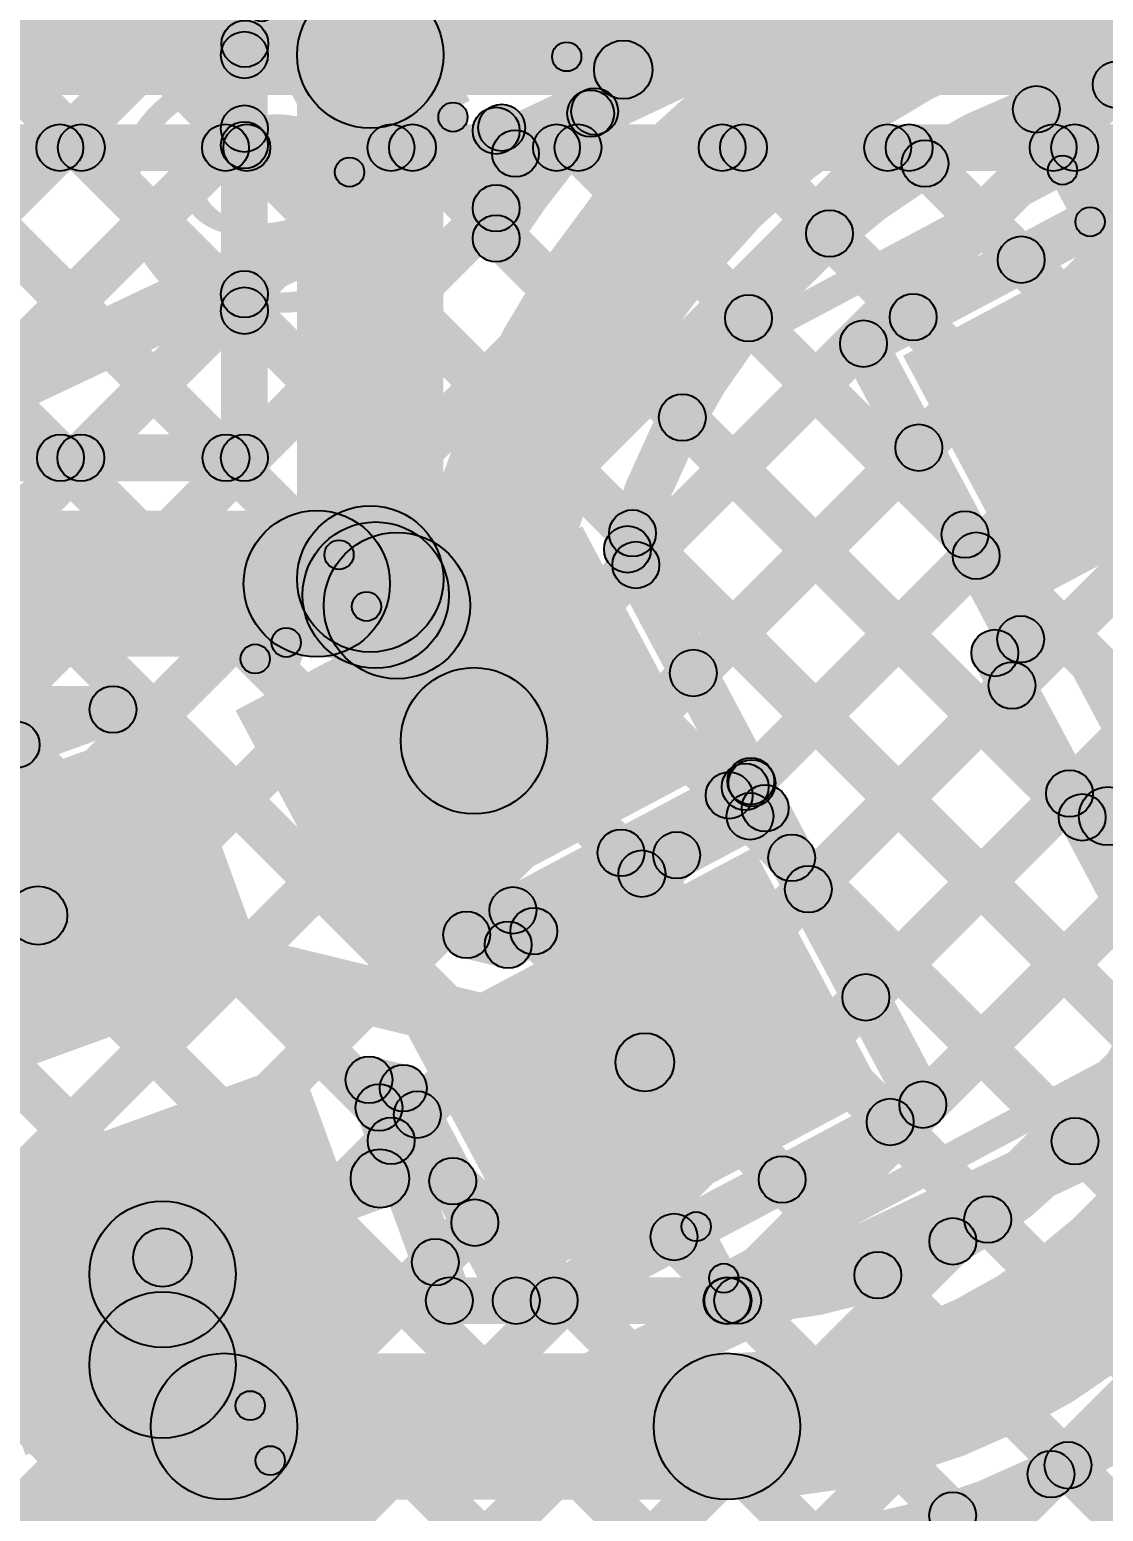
# Model space of a CAD drawing. Header units: millimetres. Extents: x -2.17 to 2.17, y -2.17 to 2.17.
# Drawn here: x 0.6325 to 0.8159, y -1.7101 to -1.457 of the extents above; entities that cross this region are included whole.
import ezdxf

# ---------------------------------------------------------------- set-up
doc = ezdxf.new("R2010")
doc.units = ezdxf.units.MM
doc.header["$MEASUREMENT"] = 0
for name, color, linetype in [('BottomLayer', 5, 'Continuous'), ('Mechanical2', 216, 'Continuous'), ('TopLayer', 1, 'Continuous'), ('TopOverlay', 2, 'Continuous'), ('TopPaste', 8, 'Continuous'), ('TopSolder', 216, 'Continuous')]:
    doc.layers.add(name, color=color, linetype=linetype)

# ---------------------------------------------------------------- blocks, each defined once
blk = doc.blocks.new('WS2812B_M____141')
at = {"layer": 'TopLayer'}
for points in [[(0.03503945, 0.05078755), (0.09409455, 0.05078755), (0.09409455, 0.01141745), (0.03503945, 0.01141745)], [(0.03503945, -0.01141715), (0.09409455, -0.01141715), (0.09409455, -0.05078725), (0.03503945, -0.05078725)]]:
    blk.add_hatch(color=1, dxfattribs=at).paths.add_polyline_path(points)
at = {"layer": 'TopOverlay'}
h = blk.add_hatch(color=2, dxfattribs=at)
edge = h.paths.add_edge_path()
edge.add_arc((0.0700002, -0.0600003), 0.0025, 0, 360)
for points in [[(0.06750020000050003, -0.06000024999849997), (0.07250019999949997, -0.06000035000150004), (0.07249999999949998, -0.07000005000150003), (0.06750000000050002, -0.06999994999849997)], [(-0.07, -0.0725), (-0.07, -0.0675), (0.07, -0.0675), (0.07, -0.0725)]]:
    blk.add_hatch(color=2, dxfattribs=at).paths.add_polyline_path(points)
h = blk.add_hatch(color=2, dxfattribs=at)
edge = h.paths.add_edge_path()
edge.add_arc((0.07, -0.07), 0.0025, 0, 360)
h = blk.add_hatch(color=2, dxfattribs=at)
edge = h.paths.add_edge_path()
edge.add_arc((0.07, -0.07), 0.0025, 0, 360)
at = {"layer": 'TopPaste'}
for points in [[(0.03503945, 0.05078755), (0.09409455, 0.05078755), (0.09409455, 0.01141745), (0.03503945, 0.01141745)], [(0.03503945, -0.01141715), (0.09409455, -0.01141715), (0.09409455, -0.05078725), (0.03503945, -0.05078725)]]:
    blk.add_hatch(color=8, dxfattribs=at).paths.add_polyline_path(points)
at = {"layer": 'TopSolder'}
for points in [[(0.03103945, 0.05478755), (0.09809455, 0.05478755), (0.09809455, 0.00741745), (0.03103945, 0.00741745)], [(0.03103945, -0.00741715), (0.09809455, -0.00741715), (0.09809455, -0.05478725), (0.03103945, -0.05478725)]]:
    blk.add_hatch(color=216, dxfattribs=at).paths.add_polyline_path(points)
at = {"layer": 'TopOverlay'}
for centre in [(0.0700002, -0.0600003), (0.07, -0.07), (0.07, -0.07)]:
    blk.add_circle(centre, 0.0025, dxfattribs=at)
blk = doc.blocks.new('WS2812B_M____142')
at = {"layer": 'TopLayer'}
for points in [[(-0.09409445, 0.05078745), (-0.03503935, 0.05078745), (-0.03503935, 0.01141735), (-0.09409445, 0.01141735)], [(0.03503935, 0.05078745), (0.09409445, 0.05078745), (0.09409445, 0.01141735), (0.03503935, 0.01141735)], [(-0.09409445, -0.01141725), (-0.03503935, -0.01141725), (-0.03503935, -0.05078735), (-0.09409445, -0.05078735)]]:
    blk.add_hatch(color=1, dxfattribs=at).paths.add_polyline_path(points)
at = {"layer": 'TopOverlay'}
h = blk.add_hatch(color=2, dxfattribs=at)
edge = h.paths.add_edge_path()
edge.add_arc((-0.0700002, 0.07), 0.0025, 0, 360)
h = blk.add_hatch(color=2, dxfattribs=at)
edge = h.paths.add_edge_path()
edge.add_arc((-0.0700002, 0.07), 0.0025, 0, 360)
for points in [[(-0.07000019642857654, 0.06750000000000254), (-0.07000020357142347, 0.07249999999999746), (0.06999999642857653, 0.07250019999999745), (0.07000000357142347, 0.06750020000000255)], [(-0.072500199998875, 0.06999992500000003), (-0.067500200001125, 0.07000007499999997), (-0.067499900001125, 0.06000007499999997), (-0.072499899998875, 0.05999992500000004)], [(0.067500000000125, 0.07000017500074998), (0.07249999999987501, 0.07000022499925002), (0.072500099999875, 0.05999992499925002), (0.06750010000012499, 0.05999987500074998)], [(-0.072500099999875, -0.05999992499925002), (-0.06750010000012499, -0.05999987500074998), (-0.067500000000125, -0.07000017500074998), (-0.07249999999987501, -0.07000022499925002)], [(-0.06999999642857653, -0.07250019999999745), (-0.07000000357142347, -0.06750020000000255), (0.07000019642857654, -0.06750000000000254), (0.07000020357142347, -0.07249999999999746)]]:
    blk.add_hatch(color=2, dxfattribs=at).paths.add_polyline_path(points)
h = blk.add_hatch(color=2, dxfattribs=at)
edge = h.paths.add_edge_path()
edge.add_arc((0.07, 0.0700002), 0.0025, 0, 360)
h = blk.add_hatch(color=2, dxfattribs=at)
edge = h.paths.add_edge_path()
edge.add_arc((0.07, 0.0700002), 0.0025, 0, 360)
h = blk.add_hatch(color=2, dxfattribs=at)
edge = h.paths.add_edge_path()
edge.add_arc((-0.091, 0.061), 0.0025, 0, 360)
h = blk.add_hatch(color=2, dxfattribs=at)
edge = h.paths.add_edge_path()
edge.add_arc((-0.085, 0.061), 0.0025, 0, 360)
h = blk.add_hatch(color=2, dxfattribs=at)
edge = h.paths.add_edge_path()
edge.add_arc((-0.0699999, 0.06), 0.0025, 0, 360)
h = blk.add_hatch(color=2, dxfattribs=at)
edge = h.paths.add_edge_path()
edge.add_arc((0.0700001, 0.0599999), 0.0025, 0, 360)
h = blk.add_hatch(color=2, dxfattribs=at)
edge = h.paths.add_edge_path()
edge.add_arc((-0.0700001, -0.0599999), 0.0025, 0, 360)
h = blk.add_hatch(color=2, dxfattribs=at)
edge = h.paths.add_edge_path()
edge.add_arc((-0.07, -0.0700002), 0.0025, 0, 360)
h = blk.add_hatch(color=2, dxfattribs=at)
edge = h.paths.add_edge_path()
edge.add_arc((-0.07, -0.0700002), 0.0025, 0, 360)
at = {"layer": 'TopPaste'}
for points in [[(-0.09409445, 0.05078745), (-0.03503935, 0.05078745), (-0.03503935, 0.01141735), (-0.09409445, 0.01141735)], [(0.03503935, 0.05078745), (0.09409445, 0.05078745), (0.09409445, 0.01141735), (0.03503935, 0.01141735)], [(-0.09409445, -0.01141725), (-0.03503935, -0.01141725), (-0.03503935, -0.05078735), (-0.09409445, -0.05078735)]]:
    blk.add_hatch(color=8, dxfattribs=at).paths.add_polyline_path(points)
at = {"layer": 'TopSolder'}
for points in [[(-0.09809445, 0.05478745), (-0.03103935, 0.05478745), (-0.03103935, 0.00741735), (-0.09809445, 0.00741735)], [(0.03103935, 0.05478745), (0.09809445, 0.05478745), (0.09809445, 0.00741735), (0.03103935, 0.00741735)], [(-0.09809445, -0.00741725), (-0.03103935, -0.00741725), (-0.03103935, -0.05478735), (-0.09809445, -0.05478735)], [(0.03103935, -0.00741735), (0.09809445, -0.00741735), (0.09809445, -0.05478745), (0.03103935, -0.05478745)]]:
    blk.add_hatch(color=216, dxfattribs=at).paths.add_polyline_path(points)
at = {"layer": 'TopOverlay', "const_width": 0.005}
blk.add_lwpolyline([(-0.085, 0.061, 1), (-0.091, 0.061, 1)], format="xyb", close=True, dxfattribs=at)
at = {"layer": 'TopOverlay'}
for centre in [(-0.0700002, 0.07), (-0.0700002, 0.07), (0.07, 0.0700002), (0.07, 0.0700002), (-0.091, 0.061), (-0.085, 0.061), (-0.0699999, 0.06), (0.0700001, 0.0599999), (-0.0700001, -0.0599999), (-0.07, -0.0700002), (-0.07, -0.0700002)]:
    blk.add_circle(centre, 0.0025, dxfattribs=at)
blk = doc.blocks.new('C__0402_318')
at = {"layer": 'TopLayer'}
for points in [[(-0.0275, -0.0125), (-0.0275, 0.0125), (-0.009499999999999998, 0.0125), (-0.009500000000000001, -0.0125)], [(0.009499999999999998, -0.0125), (0.009500000000000001, 0.0125), (0.0275, 0.0125), (0.0275, -0.0125)]]:
    blk.add_hatch(color=1, dxfattribs=at).paths.add_polyline_path(points)
at = {"layer": 'TopOverlay'}
h = blk.add_hatch(color=2, dxfattribs=at)
edge = h.paths.add_edge_path()
edge.add_arc((-0.031, 0.016), 0.0025, 0, 360)
h = blk.add_hatch(color=2, dxfattribs=at)
edge = h.paths.add_edge_path()
edge.add_arc((-0.031, 0.016), 0.0025, 0, 360)
for points in [[(-0.011, 0.0185), (-0.011, 0.0135), (-0.031, 0.0135), (-0.031, 0.0185)], [(0.0309999875, 0.01849999999996875), (0.0310000125, 0.01350000000003125), (0.0110000125, 0.01349990000003125), (0.0109999875, 0.01849989999996875)], [(-0.0285, -0.016), (-0.0335, -0.016), (-0.0335, 0.016), (-0.0285, 0.016)], [(0.0335, -0.016), (0.0285, -0.016), (0.0285, 0.016), (0.0335, 0.016)], [(-0.0110000125, -0.01349990000003125), (-0.0109999875, -0.01849989999996875), (-0.0309999875, -0.01849999999996875), (-0.0310000125, -0.01350000000003125)], [(0.031, -0.0135), (0.031, -0.0185), (0.011, -0.0185), (0.011, -0.0135)]]:
    blk.add_hatch(color=2, dxfattribs=at).paths.add_polyline_path(points)
h = blk.add_hatch(color=2, dxfattribs=at)
edge = h.paths.add_edge_path()
edge.add_arc((-0.011, 0.016), 0.0025, 0, 360)
h = blk.add_hatch(color=2, dxfattribs=at)
edge = h.paths.add_edge_path()
edge.add_arc((0.011, 0.0159999), 0.0025, 0, 360)
h = blk.add_hatch(color=2, dxfattribs=at)
edge = h.paths.add_edge_path()
edge.add_arc((0.031, 0.016), 0.0025, 0, 360)
h = blk.add_hatch(color=2, dxfattribs=at)
edge = h.paths.add_edge_path()
edge.add_arc((0.031, 0.016), 0.0025, 0, 360)
h = blk.add_hatch(color=2, dxfattribs=at)
edge = h.paths.add_edge_path()
edge.add_arc((-0.031, -0.016), 0.0025, 0, 360)
h = blk.add_hatch(color=2, dxfattribs=at)
edge = h.paths.add_edge_path()
edge.add_arc((-0.031, -0.016), 0.0025, 0, 360)
h = blk.add_hatch(color=2, dxfattribs=at)
edge = h.paths.add_edge_path()
edge.add_arc((-0.011, -0.0159999), 0.0025, 0, 360)
h = blk.add_hatch(color=2, dxfattribs=at)
edge = h.paths.add_edge_path()
edge.add_arc((0.011, -0.016), 0.0025, 0, 360)
h = blk.add_hatch(color=2, dxfattribs=at)
edge = h.paths.add_edge_path()
edge.add_arc((0.031, -0.016), 0.0025, 0, 360)
h = blk.add_hatch(color=2, dxfattribs=at)
edge = h.paths.add_edge_path()
edge.add_arc((0.031, -0.016), 0.0025, 0, 360)
at = {"layer": 'TopPaste'}
for points in [[(-0.0275, -0.0125), (-0.0275, 0.0125), (-0.009499999999999998, 0.0125), (-0.009500000000000001, -0.0125)], [(0.009499999999999998, -0.0125), (0.009500000000000001, 0.0125), (0.0275, 0.0125), (0.0275, -0.0125)]]:
    blk.add_hatch(color=8, dxfattribs=at).paths.add_polyline_path(points)
at = {"layer": 'TopSolder'}
for points in [[(-0.0298622, -0.0148622), (-0.0298622, 0.0148622), (-0.007137799999999999, 0.0148622), (-0.007137800000000001, -0.0148622)], [(0.007137799999999999, -0.0148622), (0.007137800000000001, 0.0148622), (0.0298622, 0.0148622), (0.0298622, -0.0148622)]]:
    blk.add_hatch(color=216, dxfattribs=at).paths.add_polyline_path(points)
at = {"layer": 'TopOverlay'}
for centre in [(-0.031, 0.016), (-0.031, 0.016), (-0.011, 0.016), (0.011, 0.0159999), (0.031, 0.016), (0.031, 0.016), (-0.031, -0.016), (-0.031, -0.016), (-0.011, -0.0159999), (0.011, -0.016), (0.031, -0.016), (0.031, -0.016)]:
    blk.add_circle(centre, 0.0025, dxfattribs=at)

msp = doc.modelspace()

# ---------------------------------------------------------------- hatches: boundary and pattern name
at = {"layer": 'BottomLayer'}
for points in [[(0.522, -1.4681105), (0.522, -1.4431105), (1.388, -1.4431105), (1.388, -1.4681105)], [(0.522, -1.4811105), (0.522, -1.4731105), (1.388, -1.4731105), (1.388, -1.4811105)], [(0.2993421271247462, -2.047344627124746), (0.2936852728752538, -2.041687772875254), (0.8610909728752538, -1.474282072875254), (0.8667478271247462, -1.479938927124746)], [(0.3345017271247462, -2.040469327124746), (0.3288448728752538, -2.034812472875254), (0.8893752728752539, -1.474282072875254), (0.8950321271247461, -1.479938927124746)], [(0.3697956271247462, -2.033459727124746), (0.3641387728752538, -2.027802872875254), (0.9176595728752539, -1.474282072875254), (0.9233164271247462, -1.479938927124746)], [(0.4050895271247462, -2.026450127124746), (0.3994326728752538, -2.020793272875254), (0.9459438728752538, -1.474282072875254), (0.9516007271247462, -1.479938927124746)], [(0.4403833271247461, -2.019440627124746), (0.4347264728752538, -2.013783772875254), (0.9742281728752539, -1.474282072875254), (0.9798850271247461, -1.479938927124746)], [(0.4424290271247461, -1.875973427124746), (0.4367721728752539, -1.870316572875254), (0.8328066728752539, -1.474282072875254), (0.8384635271247461, -1.479938927124746)], [(0.4463284271247461, -1.843789727124746), (0.4406715728752539, -1.838132872875254), (0.8045223728752539, -1.474282072875254), (0.8101792271247461, -1.479938927124746)], [(0.4463284271247461, -1.815505427124746), (0.4406715728752539, -1.809848572875254), (0.7762380728752538, -1.474282072875254), (0.7818949271247462, -1.479938927124746)], [(0.4463284271247461, -1.787221127124746), (0.4406715728752539, -1.781564272875254), (0.7479537728752539, -1.474282072875254), (0.7536106271247461, -1.479938927124746)], [(0.4463284271247461, -1.730652527124746), (0.4406715728752539, -1.724995672875254), (0.6913851728752538, -1.474282072875254), (0.6970420271247462, -1.479938927124746)], [(0.4463284271247461, -1.702368227124746), (0.4406715728752539, -1.696711372875254), (0.6631008728752539, -1.474282072875254), (0.6687577271247461, -1.479938927124746)], [(0.4463284271247461, -1.758936827124746), (0.4406715728752539, -1.753279972875254), (0.7196694728752538, -1.474282072875254), (0.7253263271247461, -1.479938927124746)], [(0.4463284271247461, -1.674083927124746), (0.4406715728752539, -1.668427072875254), (0.6348165728752538, -1.474282072875254), (0.6404734271247462, -1.479938927124746)], [(0.4756772271247461, -2.012431027124746), (0.4700203728752538, -2.006774172875254), (1.002512472875254, -1.474282072875254), (1.008169327124746, -1.479938927124746)], [(0.5109711271247461, -2.005421427124746), (0.5053142728752539, -1.999764572875254), (1.030796772875254, -1.474282072875254), (1.036453627124746, -1.479938927124746)], [(0.5253413728752538, -1.479938927124746), (0.5309982271247461, -1.474282072875254), (0.9121097271247461, -1.855393572875254), (0.9064528728752539, -1.861050427124746)], [(0.5536256728752539, -1.479938927124746), (0.5592825271247461, -1.474282072875254), (0.9322292271247461, -1.847228772875254), (0.9265723728752538, -1.852885627124746)], [(0.5819099728752538, -1.479938927124746), (0.5875668271247462, -1.474282072875254), (0.9523488271247461, -1.839064072875254), (0.9466919728752539, -1.844720927124746)], [(0.6101942728752537, -1.479938927124746), (0.6158511271247462, -1.474282072875254), (0.9706736271247461, -1.829104572875254), (0.9650167728752539, -1.834761427124746)], [(0.6384785728752539, -1.479938927124746), (0.6441354271247461, -1.474282072875254), (0.9888806271247461, -1.819027272875254), (0.9832237728752539, -1.824684127124746)], [(0.6667628728752538, -1.479938927124746), (0.6724197271247462, -1.474282072875254), (1.007087627124746, -1.808949972875254), (1.001430772875254, -1.814606827124746)], [(0.6950471728752539, -1.479938927124746), (0.7007040271247461, -1.474282072875254), (1.025294627124746, -1.798872672875254), (1.019637772875254, -1.804529527124746)], [(0.7233314728752539, -1.479938927124746), (0.7289883271247461, -1.474282072875254), (1.043501627124746, -1.788795372875254), (1.037844772875254, -1.794452227124746)], [(0.7516157728752538, -1.479938927124746), (0.7572726271247462, -1.474282072875254), (1.061708627124746, -1.778718072875254), (1.056051772875254, -1.784374927124746)], [(0.7799000728752539, -1.479938927124746), (0.7855569271247461, -1.474282072875254), (1.079915527124746, -1.768640672875254), (1.074258672875254, -1.774297527124746)], [(0.8081843728752539, -1.479938927124746), (0.8138412271247462, -1.474282072875254), (1.098122527124746, -1.758563372875254), (1.092465672875254, -1.764220227124746)], [(0.4995490728752539, -1.482430927124746), (0.5052059271247461, -1.476774072875254), (0.8919902271247462, -1.863558372875254), (0.8863333728752538, -1.869215227124746)], [(0.4795220728752538, -1.490688227124746), (0.4851789271247461, -1.485031372875254), (0.8718706271247462, -1.871723072875254), (0.8662137728752538, -1.877379927124746)], [(0.4635721728752539, -1.503022627124746), (0.4692290271247461, -1.497365772875254), (0.8517511271247461, -1.879887872875254), (0.8460942728752538, -1.885544727124746)], [(0.4512859728752538, -1.519020727124746), (0.4569428271247462, -1.513363872875254), (0.8316316271247461, -1.888052672875254), (0.8259747728752539, -1.893709527124746)]]:
    msp.add_hatch(color=5, dxfattribs=at).paths.add_polyline_path(points)
h = msp.add_hatch(color=5, dxfattribs=at)
edge = h.paths.add_edge_path()
edge.add_arc((0.637645, -1.4771105), 0.004, 0, 360)
h = msp.add_hatch(color=5, dxfattribs=at)
edge = h.paths.add_edge_path()
edge.add_arc((0.641307, -1.4771105), 0.004, 0, 360)
h = msp.add_hatch(color=5, dxfattribs=at)
edge = h.paths.add_edge_path()
edge.add_arc((0.6659293, -1.4771105), 0.004, 0, 360)
h = msp.add_hatch(color=5, dxfattribs=at)
edge = h.paths.add_edge_path()
edge.add_arc((0.6695913, -1.4771105), 0.004, 0, 360)
h = msp.add_hatch(color=5, dxfattribs=at)
edge = h.paths.add_edge_path()
edge.add_arc((0.6942136, -1.4771105), 0.004, 0, 360)
h = msp.add_hatch(color=5, dxfattribs=at)
edge = h.paths.add_edge_path()
edge.add_arc((0.6978756, -1.4771105), 0.004, 0, 360)
h = msp.add_hatch(color=5, dxfattribs=at)
edge = h.paths.add_edge_path()
edge.add_arc((0.7224979, -1.4771105), 0.004, 0, 360)
h = msp.add_hatch(color=5, dxfattribs=at)
edge = h.paths.add_edge_path()
edge.add_arc((0.7261599, -1.4771105), 0.004, 0, 360)
h = msp.add_hatch(color=5, dxfattribs=at)
edge = h.paths.add_edge_path()
edge.add_arc((0.7507822, -1.4771105), 0.004, 0, 360)
h = msp.add_hatch(color=5, dxfattribs=at)
edge = h.paths.add_edge_path()
edge.add_arc((0.7544442, -1.4771105), 0.004, 0, 360)
h = msp.add_hatch(color=5, dxfattribs=at)
edge = h.paths.add_edge_path()
edge.add_arc((0.7790665, -1.4771105), 0.004, 0, 360)
h = msp.add_hatch(color=5, dxfattribs=at)
edge = h.paths.add_edge_path()
edge.add_arc((0.7827285, -1.4771105), 0.004, 0, 360)
h = msp.add_hatch(color=5, dxfattribs=at)
edge = h.paths.add_edge_path()
edge.add_arc((0.8073508, -1.4771105), 0.004, 0, 360)
h = msp.add_hatch(color=5, dxfattribs=at)
edge = h.paths.add_edge_path()
edge.add_arc((0.8110128, -1.4771105), 0.004, 0, 360)
at = {"layer": 'TopLayer'}
for points in [[(0.5760595271247462, -1.516068527124746), (0.5704026728752538, -1.510411672875254), (0.6411854728752538, -1.439628872875254), (0.6468423271247461, -1.445285727124746)], [(0.5833885271247461, -1.537023827124746), (0.5777316728752538, -1.531366972875254), (0.6698165728752539, -1.439282072875254), (0.6754734271247461, -1.444938927124746)], [(0.6332664728752538, -1.446442327124746), (0.6389233271247462, -1.440785472875254), (0.6719939271247461, -1.473856072875254), (0.6663370728752539, -1.479512927124746)], [(0.7189197621202473, -1.44627265797293), (0.7277492378797527, -1.44157794202707), (0.7383123378797527, -1.46144424202707), (0.7294828621202474, -1.46613895797293)], [(0.6123347728752538, -1.453794927124746), (0.6179916271247461, -1.448138072875254), (0.6719939271247461, -1.502140372875254), (0.6663370728752539, -1.507797227124746)], [(0.6611470087744553, -1.452640684644797), (0.6682105912255447, -1.448884915355203), (0.6727841912255448, -1.457486615355203), (0.6657206087744553, -1.461242384644797)], [(0.5956767728752539, -1.465421227124746), (0.6013336271247461, -1.459764372875254), (0.6688513271247462, -1.527282072875254), (0.6631944728752539, -1.532938927124746)], [(0.6731655, -1.5301105), (0.6651655, -1.5301105), (0.6651655, -1.4612957), (0.6731655, -1.4612957)], [(0.7031655, -1.5508013), (0.6781655, -1.5508013), (0.6781655, -1.4612957), (0.7031655, -1.4612957)], [(0.7388762271247461, -1.551241927124746), (0.7332193728752538, -1.545585072875254), (0.8152882728752538, -1.463516172875254), (0.8209451271247461, -1.469173027124746)], [(0.7173455772538703, -1.481653095155356), (0.7135898227461297, -1.474589504844644), (0.7271266227461297, -1.467391904844644), (0.7308823772538703, -1.474455495155356)], [(0.8016329728752538, -1.473387327124746), (0.8072898271247462, -1.467730472875254), (0.8231751271247462, -1.483615772875254), (0.8175182728752538, -1.489272627124746)], [(0.7149939271247462, -1.490271327124746), (0.7093370728752538, -1.484614472875254), (0.7254931728752538, -1.468458372875254), (0.7311500271247462, -1.474115227124746)], [(0.6157577271247462, -1.532938927124746), (0.6101008728752538, -1.527282072875254), (0.6663370728752539, -1.471045872875254), (0.6719939271247461, -1.476702727124746)], [(0.7095885126797468, -1.475584391989572), (0.7166520873202532, -1.471828608010428), (0.7189994873202532, -1.476243408010428), (0.7119359126797468, -1.479999191989572)], [(0.7768006893519275, -1.514128388722718), (0.7730449106480725, -1.507064811277282), (0.8410806106480725, -1.470889511277282), (0.8448363893519275, -1.477953088722718)], [(0.5826949728752538, -1.480723727124746), (0.5883518271247461, -1.475066872875254), (0.6405670271247461, -1.527282072875254), (0.6349101728752539, -1.532938927124746)], [(0.7161655, -1.4926346), (0.7081655, -1.4926346), (0.7081655, -1.4742142), (0.7161655, -1.4742142)], [(0.7826113728752538, -1.482650027124746), (0.7882682271247461, -1.476993172875254), (0.8047093271247462, -1.493434272875254), (0.7990524728752538, -1.499091127124746)], [(0.7662946728752539, -1.494617627124746), (0.7719515271247461, -1.488960772875254), (0.7862435271247461, -1.503252772875254), (0.7805866728752539, -1.508909627124746)], [(0.6440420271247461, -1.532938927124746), (0.6383851728752539, -1.527282072875254), (0.6663370728752539, -1.499330172875254), (0.6719939271247461, -1.504987027124746)], [(0.7524646728752539, -1.509071927124746), (0.7581215271247461, -1.503415072875254), (0.7950966271247462, -1.540390172875254), (0.7894397728752539, -1.546047027124746)], [(0.7713910094737297, -1.512474485959942), (0.7784545905262703, -1.508718714040058), (0.8053105905262703, -1.559227514040058), (0.7982470094737297, -1.562983285959942)], [(0.7411513728752539, -1.526042927124746), (0.7468082271247461, -1.520386072875254), (0.8151188271247461, -1.588696672875254), (0.8094619728752539, -1.594353527124746)], [(0.6125569, -1.5341105), (0.6125569, -1.5261105), (0.6691655, -1.5261105), (0.6691655, -1.5341105)], [(0.7486946271247461, -1.569707827124746), (0.7430377728752539, -1.564050972875254), (0.7815455728752538, -1.525543172875254), (0.7872024271247462, -1.531200027124746)], [(0.6125569, -1.5641105), (0.6125569, -1.5391105), (0.6815386, -1.5391105), (0.6815386, -1.5641105)], [(0.7326480728752539, -1.545823927124746), (0.7383049271247462, -1.540167072875254), (0.8251049271247461, -1.626967072875254), (0.8194480728752539, -1.632623927124746)], [(0.7310951117156071, -1.547619190176295), (0.7381586882843928, -1.543863409823705), (0.7594055882843929, -1.583822909823705), (0.7523420117156071, -1.587578690176295)], [(0.7585131271247462, -1.588173627124746), (0.7528562728752538, -1.582516772875254), (0.7913639728752538, -1.544009072875254), (0.7970208271247461, -1.549665927124746)], [(0.7992420251511558, -1.566984569687658), (0.7954861748488442, -1.559921030312342), (0.7999008748488442, -1.557573630312342), (0.8036567251511558, -1.564637169687658)], [(0.793832310160116, -1.565330687250847), (0.800895889839884, -1.561574912749153), (0.830207189839884, -1.616701412749153), (0.8231436101601161, -1.620457187250847)], [(0.7683316271247461, -1.606639427124746), (0.7626747728752539, -1.600982572875254), (0.7974853728752539, -1.566171972875254), (0.8031422271247461, -1.571828827124746)], [(0.5892561782427088, -1.59828127133141), (0.5865200217572911, -1.590763728668591), (0.6453491217572912, -1.569351728668591), (0.6480852782427088, -1.57686927133141)], [(0.6125569, -1.5771105), (0.6125569, -1.5691105), (0.6467172, -1.5691105), (0.6467172, -1.5771105)], [(0.8190575547212213, -1.595731739608715), (0.8143628452787787, -1.586902260391285), (0.8492635452787787, -1.568345260391285), (0.8539582547212213, -1.577174739608715)], [(0.6213415728752538, -1.575938927124746), (0.6269984271247462, -1.570282072875254), (0.6330150271247461, -1.576298672875254), (0.6273581728752539, -1.581955527124746)], [(0.7090170892755385, -1.615145288763335), (0.7052613107244614, -1.608081711236665), (0.7539959107244615, -1.582169011236665), (0.7577516892755386, -1.589232588763335)], [(0.7458466271247461, -1.600840127124746), (0.7401897728752539, -1.595183272875254), (0.7518821728752538, -1.583490872875254), (0.7575390271247462, -1.589147727124746)], [(0.7781501271247462, -1.625105227124746), (0.7724932728752538, -1.619448372875254), (0.8073038728752538, -1.584637772875254), (0.8129607271247461, -1.590294627124746)], [(0.7160946899686423, -1.616857488394804), (0.7123389100313577, -1.609793911605196), (0.7562656100313577, -1.586437611605196), (0.7600213899686423, -1.593501188394804)], [(0.7491436728752539, -1.590603827124746), (0.7548005271247461, -1.584946972875254), (0.7583752271247461, -1.588521672875254), (0.7527183728752539, -1.594178527124746)], [(0.7546117099727828, -1.591847286898524), (0.7616752900272172, -1.588091513101476), (0.7886089900272172, -1.638746413101476), (0.7815454099727828, -1.642502186898524)], [(0.7306778728752539, -1.600422327124746), (0.7363347271247461, -1.594765472875254), (0.7399094271247462, -1.598340172875254), (0.7342525728752538, -1.603997027124746)], [(0.7598310728752539, -1.601291227124746), (0.7654879271247461, -1.595634372875254), (0.8138938271247461, -1.644040272875254), (0.8082369728752539, -1.649697127124746)], [(0.6327274384006911, -1.613160316848803), (0.6350787615993089, -1.603440683151197), (0.7387681615993089, -1.628524683151197), (0.736416838400691, -1.638244316848803)], [(0.7122119728752538, -1.610240727124746), (0.7178688271247461, -1.604583872875254), (0.7214435271247461, -1.608158572875254), (0.7157866728752539, -1.613815427124746)], [(0.7546009271247461, -1.676938727124746), (0.7489440728752539, -1.671281872875254), (0.8171222728752539, -1.603103672875254), (0.8227791271247461, -1.608760527124746)], [(0.7061986583472267, -1.615501350485731), (0.7080797416527733, -1.607725649514269), (0.7151573416527733, -1.609437849514269), (0.7132762583472266, -1.617213550485731)], [(0.6895047058550512, -1.640270537786545), (0.6913858941449488, -1.632494862213455), (0.6972457941449488, -1.633912562213455), (0.6953646058550512, -1.641688237786545)], [(0.7930199271247461, -1.666804027124746), (0.7873630728752539, -1.661147172875254), (0.8171475728752539, -1.631362672875254), (0.8228044271247461, -1.637019527124746)], [(0.6866865264363966, -1.637750772109779), (0.6942040735636034, -1.635014627890221), (0.7079357735636034, -1.672742427890221), (0.7004182264363966, -1.675478572109779)], [(0.6927734127478771, -1.639678292117706), (0.699836987252123, -1.635922507882294), (0.719143487252123, -1.672232607882294), (0.7120799127478771, -1.675988392117706)], [(0.7239768904950259, -1.67764228811492), (0.7202211095049741, -1.67057871188508), (0.7831993095049741, -1.63709251188508), (0.7869550904950259, -1.64415608811492)], [(0.6893353728752538, -1.643932727124746), (0.6949922271247462, -1.638275872875254), (0.7075873271247461, -1.650870972875254), (0.7019304728752539, -1.656527827124746)], [(0.6970634271247461, -1.649623327124746), (0.6914065728752539, -1.643966472875254), (0.6958804728752539, -1.639492572875254), (0.7015373271247461, -1.645149427124746)], [(0.7766729728752538, -1.646417427124746), (0.7823298271247462, -1.640760572875254), (0.7989869271247462, -1.657417672875254), (0.7933300728752538, -1.663074527124746)], [(0.6568884005836513, -1.671452263152329), (0.6534681994163487, -1.662055336847671), (0.6906118994163487, -1.648536136847671), (0.6940321005836513, -1.657933063152329)], [(0.7582071728752539, -1.656235927124746), (0.7638640271247461, -1.650579072875254), (0.7802147271247462, -1.666929772875254), (0.7745578728752539, -1.672586627124746)], [(0.7046109271247462, -1.670360127124746), (0.6989540728752539, -1.664703272875254), (0.7056989728752538, -1.657958372875254), (0.7113558271247461, -1.663615227124746)], [(0.7397413728752539, -1.666054427124746), (0.7453982271247461, -1.660397572875254), (0.7562615271247461, -1.671260872875254), (0.7506046728752539, -1.676917727124746)], [(0.6197447005836513, -1.684971463152329), (0.6163244994163487, -1.675574536847671), (0.6534681994163487, -1.662055336847671), (0.6568884005836513, -1.671452263152329)], [(0.704177, -1.6781105), (0.704177, -1.6701105), (0.7156117, -1.6701105), (0.7156117, -1.6781105)], [(0.7156117, -1.6781105), (0.7156117, -1.6701105), (0.722099, -1.6701105), (0.722099, -1.6781105)], [(0.722099, -1.6781105), (0.722099, -1.6701105), (0.7516109, -1.6701105), (0.7516109, -1.6781105)], [(0.6656902, -1.7081105), (0.6656902, -1.6831105), (0.7516109, -1.6831105), (0.7516109, -1.7081105)], [(0.5033812271247461, -2.013011327124746), (0.4977243728752538, -2.007354472875254), (0.8041408728752538, -1.700937972875254), (0.8097977271247462, -1.706594827124746)], [(0.8070350728752539, -1.705063827124746), (0.8126919271247461, -1.699406972875254), (0.9546246271247462, -1.841339672875254), (0.9489677728752538, -1.846996527124746)], [(0.7873441728752538, -1.713657227124746), (0.7930010271247462, -1.708000372875254), (0.9354221271247461, -1.850421472875254), (0.9297652728752539, -1.856078327124746)]]:
    msp.add_hatch(color=1, dxfattribs=at).paths.add_polyline_path(points)
h = msp.add_hatch(color=1, dxfattribs=at)
edge = h.paths.add_edge_path()
edge.add_arc((0.6906655, -1.4612957), 0.0125, 0, 360)
h = msp.add_hatch(color=1, dxfattribs=at)
edge = h.paths.add_edge_path()
edge.add_arc((0.6692524, -1.4593645), 0.004, 0, 360)
h = msp.add_hatch(color=1, dxfattribs=at)
edge = h.paths.add_edge_path()
edge.add_arc((0.6691655, -1.4612957), 0.004, 0, 360)
h = msp.add_hatch(color=1, dxfattribs=at)
edge = h.paths.add_edge_path()
edge.add_arc((0.7338976, -1.4637916), 0.005, 0, 360)
h = msp.add_hatch(color=1, dxfattribs=at)
edge = h.paths.add_edge_path()
edge.add_arc((0.8181167, -1.4663446), 0.004, 0, 360)
h = msp.add_hatch(color=1, dxfattribs=at)
edge = h.paths.add_edge_path()
edge.add_arc((0.7283216, -1.4712868), 0.004, 0, 360)
h = msp.add_hatch(color=1, dxfattribs=at)
edge = h.paths.add_edge_path()
edge.add_arc((0.7290045, -1.4709237), 0.004, 0, 360)
h = msp.add_hatch(color=1, dxfattribs=at)
edge = h.paths.add_edge_path()
edge.add_arc((0.7290045, -1.4709237), 0.004, 0, 360)
h = msp.add_hatch(color=1, dxfattribs=at)
edge = h.paths.add_edge_path()
edge.add_arc((0.8044614, -1.4705589), 0.004, 0, 360)
h = msp.add_hatch(color=1, dxfattribs=at)
edge = h.paths.add_edge_path()
edge.add_arc((0.6691655, -1.4738743), 0.004, 0, 360)
h = msp.add_hatch(color=1, dxfattribs=at)
edge = h.paths.add_edge_path()
edge.add_arc((0.7121655, -1.4742142), 0.004, 0, 360)
h = msp.add_hatch(color=1, dxfattribs=at)
edge = h.paths.add_edge_path()
edge.add_arc((0.7131203, -1.4737065), 0.004, 0, 360)
h = msp.add_hatch(color=1, dxfattribs=at)
edge = h.paths.add_edge_path()
edge.add_arc((0.6691655, -1.4766845), 0.004, 0, 360)
h = msp.add_hatch(color=1, dxfattribs=at)
edge = h.paths.add_edge_path()
edge.add_arc((0.7154677, -1.4781213), 0.004, 0, 360)
h = msp.add_hatch(color=1, dxfattribs=at)
edge = h.paths.add_edge_path()
edge.add_arc((0.7154677, -1.4781213), 0.004, 0, 360)
h = msp.add_hatch(color=1, dxfattribs=at)
edge = h.paths.add_edge_path()
edge.add_arc((0.7854398, -1.4798216), 0.004, 0, 360)
h = msp.add_hatch(color=1, dxfattribs=at)
edge = h.paths.add_edge_path()
edge.add_arc((0.7121655, -1.4874429), 0.004, 0, 360)
h = msp.add_hatch(color=1, dxfattribs=at)
edge = h.paths.add_edge_path()
edge.add_arc((0.7691231, -1.4917892), 0.004, 0, 360)
h = msp.add_hatch(color=1, dxfattribs=at)
edge = h.paths.add_edge_path()
edge.add_arc((0.7121655, -1.4926346), 0.004, 0, 360)
h = msp.add_hatch(color=1, dxfattribs=at)
edge = h.paths.add_edge_path()
edge.add_arc((0.7121655, -1.4926346), 0.004, 0, 360)
h = msp.add_hatch(color=1, dxfattribs=at)
edge = h.paths.add_edge_path()
edge.add_arc((0.8018809, -1.4962627), 0.004, 0, 360)
h = msp.add_hatch(color=1, dxfattribs=at)
edge = h.paths.add_edge_path()
edge.add_arc((0.6691655, -1.5021586), 0.004, 0, 360)
h = msp.add_hatch(color=1, dxfattribs=at)
edge = h.paths.add_edge_path()
edge.add_arc((0.6691655, -1.5049688), 0.004, 0, 360)
h = msp.add_hatch(color=1, dxfattribs=at)
edge = h.paths.add_edge_path()
edge.add_arc((0.7552931, -1.5062435), 0.004, 0, 360)
h = msp.add_hatch(color=1, dxfattribs=at)
edge = h.paths.add_edge_path()
edge.add_arc((0.7834151, -1.5060812), 0.004, 0, 360)
h = msp.add_hatch(color=1, dxfattribs=at)
edge = h.paths.add_edge_path()
edge.add_arc((0.7749228, -1.5105966), 0.004, 0, 360)
h = msp.add_hatch(color=1, dxfattribs=at)
edge = h.paths.add_edge_path()
edge.add_arc((0.7749228, -1.5105966), 0.004, 0, 360)
h = msp.add_hatch(color=1, dxfattribs=at)
edge = h.paths.add_edge_path()
edge.add_arc((0.7439798, -1.5232145), 0.004, 0, 360)
h = msp.add_hatch(color=1, dxfattribs=at)
edge = h.paths.add_edge_path()
edge.add_arc((0.6377386, -1.5301105), 0.004, 0, 360)
h = msp.add_hatch(color=1, dxfattribs=at)
edge = h.paths.add_edge_path()
edge.add_arc((0.6412136, -1.5301105), 0.004, 0, 360)
h = msp.add_hatch(color=1, dxfattribs=at)
edge = h.paths.add_edge_path()
edge.add_arc((0.6660229, -1.5301105), 0.004, 0, 360)
h = msp.add_hatch(color=1, dxfattribs=at)
edge = h.paths.add_edge_path()
edge.add_arc((0.6691655, -1.5301105), 0.004, 0, 360)
h = msp.add_hatch(color=1, dxfattribs=at)
edge = h.paths.add_edge_path()
edge.add_arc((0.6691655, -1.5301105), 0.004, 0, 360)
h = msp.add_hatch(color=1, dxfattribs=at)
edge = h.paths.add_edge_path()
edge.add_arc((0.784374, -1.5283716), 0.004, 0, 360)
h = msp.add_hatch(color=1, dxfattribs=at)
edge = h.paths.add_edge_path()
edge.add_arc((0.6815386, -1.5516105), 0.0125, 0, 360)
h = msp.add_hatch(color=1, dxfattribs=at)
edge = h.paths.add_edge_path()
edge.add_arc((0.6815386, -1.5516105), 0.0125, 0, 360)
h = msp.add_hatch(color=1, dxfattribs=at)
edge = h.paths.add_edge_path()
edge.add_arc((0.6906655, -1.5508013), 0.0125, 0, 360)
h = msp.add_hatch(color=1, dxfattribs=at)
edge = h.paths.add_edge_path()
edge.add_arc((0.6906655, -1.5508013), 0.0125, 0, 360)
h = msp.add_hatch(color=1, dxfattribs=at)
edge = h.paths.add_edge_path()
edge.add_arc((0.7354765, -1.5429955), 0.004, 0, 360)
h = msp.add_hatch(color=1, dxfattribs=at)
edge = h.paths.add_edge_path()
edge.add_arc((0.6916002, -1.5535669), 0.0125, 0, 360)
h = msp.add_hatch(color=1, dxfattribs=at)
edge = h.paths.add_edge_path()
edge.add_arc((0.6916002, -1.5535669), 0.0125, 0, 360)
h = msp.add_hatch(color=1, dxfattribs=at)
edge = h.paths.add_edge_path()
edge.add_arc((0.6916002, -1.553567), 0.0125, 0, 360)
h = msp.add_hatch(color=1, dxfattribs=at)
edge = h.paths.add_edge_path()
edge.add_arc((0.7346269, -1.5457413), 0.004, 0, 360)
h = msp.add_hatch(color=1, dxfattribs=at)
edge = h.paths.add_edge_path()
edge.add_arc((0.7346269, -1.5457413), 0.004, 0, 360)
h = msp.add_hatch(color=1, dxfattribs=at)
edge = h.paths.add_edge_path()
edge.add_arc((0.7922682, -1.5432186), 0.004, 0, 360)
h = msp.add_hatch(color=1, dxfattribs=at)
edge = h.paths.add_edge_path()
edge.add_arc((0.6952242, -1.55536), 0.0125, 0, 360)
h = msp.add_hatch(color=1, dxfattribs=at)
edge = h.paths.add_edge_path()
edge.add_arc((0.6952242, -1.55536), 0.0125, 0, 360)
h = msp.add_hatch(color=1, dxfattribs=at)
edge = h.paths.add_edge_path()
edge.add_arc((0.7941924, -1.5468375), 0.004, 0, 360)
h = msp.add_hatch(color=1, dxfattribs=at)
edge = h.paths.add_edge_path()
edge.add_arc((0.7360478, -1.5484135), 0.004, 0, 360)
h = msp.add_hatch(color=1, dxfattribs=at)
edge = h.paths.add_edge_path()
edge.add_arc((0.7973641, -1.5634528), 0.004, 0, 360)
h = msp.add_hatch(color=1, dxfattribs=at)
edge = h.paths.add_edge_path()
edge.add_arc((0.7973641, -1.5634528), 0.004, 0, 360)
h = msp.add_hatch(color=1, dxfattribs=at)
edge = h.paths.add_edge_path()
edge.add_arc((0.8017788, -1.5611054), 0.004, 0, 360)
h = msp.add_hatch(color=1, dxfattribs=at)
edge = h.paths.add_edge_path()
edge.add_arc((0.8017788, -1.5611054), 0.004, 0, 360)
h = msp.add_hatch(color=1, dxfattribs=at)
edge = h.paths.add_edge_path()
edge.add_arc((0.7458662, -1.5668794), 0.004, 0, 360)
h = msp.add_hatch(color=1, dxfattribs=at)
edge = h.paths.add_edge_path()
edge.add_arc((0.7083891, -1.578461), 0.0125, 0, 360)
h = msp.add_hatch(color=1, dxfattribs=at)
edge = h.paths.add_edge_path()
edge.add_arc((0.7083891, -1.578461), 0.0125, 0, 360)
h = msp.add_hatch(color=1, dxfattribs=at)
edge = h.paths.add_edge_path()
edge.add_arc((0.8003138, -1.5690004), 0.004, 0, 360)
h = msp.add_hatch(color=1, dxfattribs=at)
edge = h.paths.add_edge_path()
edge.add_arc((0.6467172, -1.5731105), 0.004, 0, 360)
h = msp.add_hatch(color=1, dxfattribs=at)
edge = h.paths.add_edge_path()
edge.add_arc((0.6467172, -1.5731105), 0.004, 0, 360)
h = msp.add_hatch(color=1, dxfattribs=at)
edge = h.paths.add_edge_path()
edge.add_arc((0.6301866, -1.5791271), 0.004, 0, 360)
h = msp.add_hatch(color=1, dxfattribs=at)
edge = h.paths.add_edge_path()
edge.add_arc((0.7556847, -1.5853452), 0.004, 0, 360)
h = msp.add_hatch(color=1, dxfattribs=at)
edge = h.paths.add_edge_path()
edge.add_arc((0.7558738, -1.5857008), 0.004, 0, 360)
h = msp.add_hatch(color=1, dxfattribs=at)
edge = h.paths.add_edge_path()
edge.add_arc((0.7558738, -1.5857008), 0.004, 0, 360)
h = msp.add_hatch(color=1, dxfattribs=at)
edge = h.paths.add_edge_path()
edge.add_arc((0.7519721, -1.5877754), 0.004, 0, 360)
h = msp.add_hatch(color=1, dxfattribs=at)
edge = h.paths.add_edge_path()
edge.add_arc((0.7547106, -1.5863193), 0.004, 0, 360)
h = msp.add_hatch(color=1, dxfattribs=at)
edge = h.paths.add_edge_path()
edge.add_arc((0.8101323, -1.5874662), 0.004, 0, 360)
h = msp.add_hatch(color=1, dxfattribs=at)
edge = h.paths.add_edge_path()
edge.add_arc((0.7581435, -1.5899694), 0.004, 0, 360)
h = msp.add_hatch(color=1, dxfattribs=at)
edge = h.paths.add_edge_path()
edge.add_arc((0.7581435, -1.5899694), 0.004, 0, 360)
h = msp.add_hatch(color=1, dxfattribs=at)
edge = h.paths.add_edge_path()
edge.add_arc((0.8167102, -1.591317), 0.005, 0, 360)
h = msp.add_hatch(color=1, dxfattribs=at)
edge = h.paths.add_edge_path()
edge.add_arc((0.7555468, -1.5913501), 0.004, 0, 360)
h = msp.add_hatch(color=1, dxfattribs=at)
edge = h.paths.add_edge_path()
edge.add_arc((0.8122904, -1.5915251), 0.004, 0, 360)
h = msp.add_hatch(color=1, dxfattribs=at)
edge = h.paths.add_edge_path()
edge.add_arc((0.7335063, -1.5975939), 0.004, 0, 360)
h = msp.add_hatch(color=1, dxfattribs=at)
edge = h.paths.add_edge_path()
edge.add_arc((0.7430182, -1.5980117), 0.004, 0, 360)
h = msp.add_hatch(color=1, dxfattribs=at)
edge = h.paths.add_edge_path()
edge.add_arc((0.7626595, -1.5984628), 0.004, 0, 360)
h = msp.add_hatch(color=1, dxfattribs=at)
edge = h.paths.add_edge_path()
edge.add_arc((0.737081, -1.6011686), 0.004, 0, 360)
h = msp.add_hatch(color=1, dxfattribs=at)
edge = h.paths.add_edge_path()
edge.add_arc((0.7655032, -1.603811), 0.004, 0, 360)
h = msp.add_hatch(color=1, dxfattribs=at)
edge = h.paths.add_edge_path()
edge.add_arc((0.6339031, -1.6083005), 0.005, 0, 360)
h = msp.add_hatch(color=1, dxfattribs=at)
edge = h.paths.add_edge_path()
edge.add_arc((0.7150404, -1.6074123), 0.004, 0, 360)
h = msp.add_hatch(color=1, dxfattribs=at)
edge = h.paths.add_edge_path()
edge.add_arc((0.7186151, -1.610987), 0.004, 0, 360)
h = msp.add_hatch(color=1, dxfattribs=at)
edge = h.paths.add_edge_path()
edge.add_arc((0.7071392, -1.6116135), 0.004, 0, 360)
h = msp.add_hatch(color=1, dxfattribs=at)
edge = h.paths.add_edge_path()
edge.add_arc((0.7071392, -1.6116135), 0.004, 0, 360)
h = msp.add_hatch(color=1, dxfattribs=at)
edge = h.paths.add_edge_path()
edge.add_arc((0.7142168, -1.6133257), 0.004, 0, 360)
h = msp.add_hatch(color=1, dxfattribs=at)
edge = h.paths.add_edge_path()
edge.add_arc((0.7142168, -1.6133257), 0.004, 0, 360)
h = msp.add_hatch(color=1, dxfattribs=at)
edge = h.paths.add_edge_path()
edge.add_arc((0.7753217, -1.6222768), 0.004, 0, 360)
h = msp.add_hatch(color=1, dxfattribs=at)
edge = h.paths.add_edge_path()
edge.add_arc((0.7375925, -1.6333845), 0.005, 0, 360)
h = msp.add_hatch(color=1, dxfattribs=at)
edge = h.paths.add_edge_path()
edge.add_arc((0.6904453, -1.6363827), 0.004, 0, 360)
h = msp.add_hatch(color=1, dxfattribs=at)
edge = h.paths.add_edge_path()
edge.add_arc((0.6904453, -1.6363827), 0.004, 0, 360)
h = msp.add_hatch(color=1, dxfattribs=at)
edge = h.paths.add_edge_path()
edge.add_arc((0.6963052, -1.6378004), 0.004, 0, 360)
h = msp.add_hatch(color=1, dxfattribs=at)
edge = h.paths.add_edge_path()
edge.add_arc((0.6963052, -1.6378004), 0.004, 0, 360)
h = msp.add_hatch(color=1, dxfattribs=at)
edge = h.paths.add_edge_path()
edge.add_arc((0.6921638, -1.6411043), 0.004, 0, 360)
h = msp.add_hatch(color=1, dxfattribs=at)
edge = h.paths.add_edge_path()
edge.add_arc((0.7850772, -1.6406243), 0.004, 0, 360)
h = msp.add_hatch(color=1, dxfattribs=at)
edge = h.paths.add_edge_path()
edge.add_arc((0.7850772, -1.6406243), 0.004, 0, 360)
h = msp.add_hatch(color=1, dxfattribs=at)
edge = h.paths.add_edge_path()
edge.add_arc((0.6987089, -1.642321), 0.004, 0, 360)
h = msp.add_hatch(color=1, dxfattribs=at)
edge = h.paths.add_edge_path()
edge.add_arc((0.7795014, -1.643589), 0.004, 0, 360)
h = msp.add_hatch(color=1, dxfattribs=at)
edge = h.paths.add_edge_path()
edge.add_arc((0.694235, -1.6467949), 0.004, 0, 360)
h = msp.add_hatch(color=1, dxfattribs=at)
edge = h.paths.add_edge_path()
edge.add_arc((0.8110654, -1.6468687), 0.004, 0, 360)
h = msp.add_hatch(color=1, dxfattribs=at)
edge = h.paths.add_edge_path()
edge.add_arc((0.692322, -1.6532346), 0.005, 0, 360)
h = msp.add_hatch(color=1, dxfattribs=at)
edge = h.paths.add_edge_path()
edge.add_arc((0.7047589, -1.6536994), 0.004, 0, 360)
h = msp.add_hatch(color=1, dxfattribs=at)
edge = h.paths.add_edge_path()
edge.add_arc((0.7610356, -1.6534075), 0.004, 0, 360)
h = msp.add_hatch(color=1, dxfattribs=at)
edge = h.paths.add_edge_path()
edge.add_arc((0.6551783, -1.6696105), 0.0125, 0, 360)
h = msp.add_hatch(color=1, dxfattribs=at)
edge = h.paths.add_edge_path()
edge.add_arc((0.7085274, -1.6607868), 0.004, 0, 360)
h = msp.add_hatch(color=1, dxfattribs=at)
edge = h.paths.add_edge_path()
edge.add_arc((0.7961585, -1.6602461), 0.004, 0, 360)
h = msp.add_hatch(color=1, dxfattribs=at)
edge = h.paths.add_edge_path()
edge.add_arc((0.7425698, -1.663226), 0.004, 0, 360)
h = msp.add_hatch(color=1, dxfattribs=at)
edge = h.paths.add_edge_path()
edge.add_arc((0.7901915, -1.6639756), 0.004, 0, 360)
h = msp.add_hatch(color=1, dxfattribs=at)
edge = h.paths.add_edge_path()
edge.add_arc((0.6551783, -1.6667538), 0.005, 0, 360)
h = msp.add_hatch(color=1, dxfattribs=at)
edge = h.paths.add_edge_path()
edge.add_arc((0.6551783, -1.6667538), 0.005, 0, 360)
h = msp.add_hatch(color=1, dxfattribs=at)
edge = h.paths.add_edge_path()
edge.add_arc((0.7017825, -1.6675317), 0.004, 0, 360)
h = msp.add_hatch(color=1, dxfattribs=at)
edge = h.paths.add_edge_path()
edge.add_arc((0.7773863, -1.6697582), 0.004, 0, 360)
h = msp.add_hatch(color=1, dxfattribs=at)
edge = h.paths.add_edge_path()
edge.add_arc((0.704177, -1.6741105), 0.004, 0, 360)
h = msp.add_hatch(color=1, dxfattribs=at)
edge = h.paths.add_edge_path()
edge.add_arc((0.704177, -1.6741105), 0.004, 0, 360)
h = msp.add_hatch(color=1, dxfattribs=at)
edge = h.paths.add_edge_path()
edge.add_arc((0.7156117, -1.6741105), 0.004, 0, 360)
h = msp.add_hatch(color=1, dxfattribs=at)
edge = h.paths.add_edge_path()
edge.add_arc((0.7156117, -1.6741105), 0.004, 0, 360)
h = msp.add_hatch(color=1, dxfattribs=at)
edge = h.paths.add_edge_path()
edge.add_arc((0.7156117, -1.6741105), 0.004, 0, 360)
h = msp.add_hatch(color=1, dxfattribs=at)
edge = h.paths.add_edge_path()
edge.add_arc((0.722099, -1.6741105), 0.004, 0, 360)
h = msp.add_hatch(color=1, dxfattribs=at)
edge = h.paths.add_edge_path()
edge.add_arc((0.722099, -1.6741105), 0.004, 0, 360)
h = msp.add_hatch(color=1, dxfattribs=at)
edge = h.paths.add_edge_path()
edge.add_arc((0.722099, -1.6741105), 0.004, 0, 360)
h = msp.add_hatch(color=1, dxfattribs=at)
edge = h.paths.add_edge_path()
edge.add_arc((0.7516109, -1.6741105), 0.004, 0, 360)
h = msp.add_hatch(color=1, dxfattribs=at)
edge = h.paths.add_edge_path()
edge.add_arc((0.7516109, -1.6741105), 0.004, 0, 360)
h = msp.add_hatch(color=1, dxfattribs=at)
edge = h.paths.add_edge_path()
edge.add_arc((0.7517725, -1.6741103), 0.004, 0, 360)
h = msp.add_hatch(color=1, dxfattribs=at)
edge = h.paths.add_edge_path()
edge.add_arc((0.7534331, -1.6740893), 0.004, 0, 360)
h = msp.add_hatch(color=1, dxfattribs=at)
edge = h.paths.add_edge_path()
edge.add_arc((0.6551783, -1.6850986), 0.0125, 0, 360)
h = msp.add_hatch(color=1, dxfattribs=at)
edge = h.paths.add_edge_path()
edge.add_arc((0.6656902, -1.6956105), 0.0125, 0, 360)
h = msp.add_hatch(color=1, dxfattribs=at)
edge = h.paths.add_edge_path()
edge.add_arc((0.6656902, -1.6956105), 0.0125, 0, 360)
h = msp.add_hatch(color=1, dxfattribs=at)
edge = h.paths.add_edge_path()
edge.add_arc((0.7516109, -1.6956105), 0.0125, 0, 360)
h = msp.add_hatch(color=1, dxfattribs=at)
edge = h.paths.add_edge_path()
edge.add_arc((0.7516109, -1.6956105), 0.0125, 0, 360)
h = msp.add_hatch(color=1, dxfattribs=at)
edge = h.paths.add_edge_path()
edge.add_arc((0.8098635, -1.7022354), 0.004, 0, 360)
h = msp.add_hatch(color=1, dxfattribs=at)
edge = h.paths.add_edge_path()
edge.add_arc((0.8069693, -1.7037664), 0.004, 0, 360)
h = msp.add_hatch(color=1, dxfattribs=at)
edge = h.paths.add_edge_path()
edge.add_arc((0.7901726, -1.7108288), 0.004, 0, 360)

# ---------------------------------------------------------------- linework, layer by layer
at = {"layer": 'BottomLayer'}
for centre in [(0.637645, -1.4771105), (0.641307, -1.4771105), (0.6659293, -1.4771105), (0.6695913, -1.4771105), (0.6942136, -1.4771105), (0.6978756, -1.4771105), (0.7224979, -1.4771105), (0.7261599, -1.4771105), (0.7507822, -1.4771105), (0.7544442, -1.4771105), (0.7790665, -1.4771105), (0.7827285, -1.4771105), (0.8073508, -1.4771105), (0.8110128, -1.4771105)]:
    msp.add_circle(centre, 0.004, dxfattribs=at)
at = {"layer": 'Mechanical2', "const_width": 0.01}
for points in [[(2.1653543, 0.001, 1), (-2.1653543, 0.001, 1)], [(2.081354, -0.01, 1), (-2.049354, -0.01, 1)], [(1.8405512, 0.001, 1), (-1.8405512, 0.001, 1)], [(1.6437008, 0.001, 1), (-1.6437008, 0.001, 1)], [(1.503937, 0, 1), (-1.503937, 0, 1)]]:
    msp.add_lwpolyline(points, format="xyb", close=True, dxfattribs=at)
at = {"layer": 'TopLayer'}
for points, const_width in [([(0.5513843, -1.5206105, -0.4142135623730951), (0.6513843, -1.4206105)], 0.025), ([(0.7083891, -1.578461, -0.4142135623730951), (0.8452396, -1.4416105)], 0.025), ([(0.5731719, -1.5138966, -0.38934921694681), (0.6513843, -1.4421105)], 0.008), ([(0.7346269, -1.5457413, -0.3322756102262139), (0.8452396, -1.4631105)], 0.008), ([(0.7121655, -1.4926346, -0.04346001770439419), (0.7290045, -1.4709237)], 0.008), ([(0.6815386, -1.5516105, -0.09632196540614628), (0.6916002, -1.553567)], 0.025), ([(0.6916002, -1.5535669, -0.1644241634309747), (0.6906655, -1.5508013)], 0.025), ([(0.6952242, -1.55536, -0.2338615214656058), (0.6916002, -1.5535669)], 0.025), ([(0.6952242, -1.55536, -0.2649418729935629), (0.7083891, -1.578461)], 0.025), ([(0.8516109, -1.5956105, -0.4142135623730951), (0.7516109, -1.6956105)], 0.025), ([(0.8713776, -1.6160604, -0.3655043665721117), (0.7516109, -1.7171105)], 0.008), ([(0.8266754, -1.6185793, -0.3296853953930331), (0.7516109, -1.6741105)], 0.008), ([(0.6551783, -1.6696105, -0.4142135623730951), (0.5551783, -1.7696105)], 0.025), ([(0.6656902, -1.6956105, -0.4142135623730951), (0.6551783, -1.6850986)], 0.025)]:
    msp.add_lwpolyline(points, format="xyb", dxfattribs=dict(at, const_width=const_width))
for centre, radius in [((0.6906655, -1.4612957), 0.0125), ((0.6692524, -1.4593645), 0.004), ((0.6691655, -1.4612957), 0.004), ((0.7338976, -1.4637916), 0.005), ((0.8181167, -1.4663446), 0.004), ((0.7283216, -1.4712868), 0.004), ((0.7290045, -1.4709237), 0.004), ((0.7290045, -1.4709237), 0.004), ((0.8044614, -1.4705589), 0.004), ((0.6691655, -1.4738743), 0.004), ((0.7121655, -1.4742142), 0.004), ((0.7131203, -1.4737065), 0.004), ((0.6691655, -1.4766845), 0.004), ((0.7154677, -1.4781213), 0.004), ((0.7154677, -1.4781213), 0.004), ((0.7854398, -1.4798216), 0.004), ((0.7121655, -1.4874429), 0.004), ((0.7691231, -1.4917892), 0.004), ((0.7121655, -1.4926346), 0.004), ((0.7121655, -1.4926346), 0.004), ((0.8018809, -1.4962627), 0.004), ((0.6691655, -1.5021586), 0.004), ((0.6691655, -1.5049688), 0.004), ((0.7552931, -1.5062435), 0.004), ((0.7834151, -1.5060812), 0.004), ((0.7749228, -1.5105966), 0.004), ((0.7749228, -1.5105966), 0.004), ((0.7439798, -1.5232145), 0.004), ((0.6377386, -1.5301105), 0.004), ((0.6412136, -1.5301105), 0.004), ((0.6660229, -1.5301105), 0.004), ((0.6691655, -1.5301105), 0.004), ((0.6691655, -1.5301105), 0.004), ((0.784374, -1.5283716), 0.004), ((0.6815386, -1.5516105), 0.0125), ((0.6815386, -1.5516105), 0.0125), ((0.6906655, -1.5508013), 0.0125), ((0.6906655, -1.5508013), 0.0125), ((0.7354765, -1.5429955), 0.004), ((0.6916002, -1.5535669), 0.0125), ((0.6916002, -1.5535669), 0.0125), ((0.6916002, -1.553567), 0.0125), ((0.7346269, -1.5457413), 0.004), ((0.7346269, -1.5457413), 0.004), ((0.7922682, -1.5432186), 0.004), ((0.6952242, -1.55536), 0.0125), ((0.6952242, -1.55536), 0.0125), ((0.7941924, -1.5468375), 0.004), ((0.7360478, -1.5484135), 0.004), ((0.7973641, -1.5634528), 0.004), ((0.7973641, -1.5634528), 0.004), ((0.8017788, -1.5611054), 0.004), ((0.8017788, -1.5611054), 0.004), ((0.7458662, -1.5668794), 0.004), ((0.7083891, -1.578461), 0.0125), ((0.7083891, -1.578461), 0.0125), ((0.8003138, -1.5690004), 0.004), ((0.6467172, -1.5731105), 0.004), ((0.6467172, -1.5731105), 0.004), ((0.6301866, -1.5791271), 0.004), ((0.7556847, -1.5853452), 0.004), ((0.7558738, -1.5857008), 0.004), ((0.7558738, -1.5857008), 0.004), ((0.7519721, -1.5877754), 0.004), ((0.7547106, -1.5863193), 0.004), ((0.8101323, -1.5874662), 0.004), ((0.7581435, -1.5899694), 0.004), ((0.7581435, -1.5899694), 0.004), ((0.8167102, -1.591317), 0.005), ((0.7555468, -1.5913501), 0.004), ((0.8122904, -1.5915251), 0.004), ((0.7335063, -1.5975939), 0.004), ((0.7430182, -1.5980117), 0.004), ((0.7626595, -1.5984628), 0.004), ((0.737081, -1.6011686), 0.004), ((0.7655032, -1.603811), 0.004), ((0.6339031, -1.6083005), 0.005), ((0.7150404, -1.6074123), 0.004), ((0.7186151, -1.610987), 0.004), ((0.7071392, -1.6116135), 0.004), ((0.7071392, -1.6116135), 0.004), ((0.7142168, -1.6133257), 0.004), ((0.7142168, -1.6133257), 0.004), ((0.7753217, -1.6222768), 0.004), ((0.7375925, -1.6333845), 0.005), ((0.6904453, -1.6363827), 0.004), ((0.6904453, -1.6363827), 0.004), ((0.6963052, -1.6378004), 0.004), ((0.6963052, -1.6378004), 0.004), ((0.6921638, -1.6411043), 0.004), ((0.7850772, -1.6406243), 0.004), ((0.7850772, -1.6406243), 0.004), ((0.6987089, -1.642321), 0.004), ((0.7795014, -1.643589), 0.004), ((0.694235, -1.6467949), 0.004), ((0.8110654, -1.6468687), 0.004), ((0.692322, -1.6532346), 0.005), ((0.7047589, -1.6536994), 0.004), ((0.7610356, -1.6534075), 0.004), ((0.6551783, -1.6696105), 0.0125), ((0.7085274, -1.6607868), 0.004), ((0.7961585, -1.6602461), 0.004), ((0.7425698, -1.663226), 0.004), ((0.7901915, -1.6639756), 0.004), ((0.6551783, -1.6667538), 0.005), ((0.6551783, -1.6667538), 0.005), ((0.7017825, -1.6675317), 0.004), ((0.7773863, -1.6697582), 0.004), ((0.704177, -1.6741105), 0.004), ((0.704177, -1.6741105), 0.004), ((0.7156117, -1.6741105), 0.004), ((0.7156117, -1.6741105), 0.004), ((0.7156117, -1.6741105), 0.004), ((0.722099, -1.6741105), 0.004), ((0.722099, -1.6741105), 0.004), ((0.722099, -1.6741105), 0.004), ((0.7516109, -1.6741105), 0.004), ((0.7516109, -1.6741105), 0.004), ((0.7517725, -1.6741103), 0.004), ((0.7534331, -1.6740893), 0.004), ((0.6551783, -1.6850986), 0.0125), ((0.6656902, -1.6956105), 0.0125), ((0.6656902, -1.6956105), 0.0125), ((0.7516109, -1.6956105), 0.0125), ((0.7516109, -1.6956105), 0.0125), ((0.8098635, -1.7022354), 0.004), ((0.8069693, -1.7037664), 0.004), ((0.7901726, -1.7108288), 0.004)]:
    msp.add_circle(centre, radius, dxfattribs=at)

# ---------------------------------------------------------------- block references
for name, p, rotation in [('C__0402_318', (0.707, -1.4526105), 208), ('WS2812B_M____142', (0.78, -1.5756105), 28), ('WS2812B_M____141', (0.5838676, -1.6596105), 20)]:
    msp.add_blockref(name, p, dxfattribs=dict(rotation=rotation))

# ---------------------------------------------------------------- texts
at = {"layer": 'TopOverlay'}
msp.add_text('@', height=0.04, rotation=297, dxfattribs=at).set_placement((0.646, -1.4676105))

doc.saveas('drawing.dxf')
